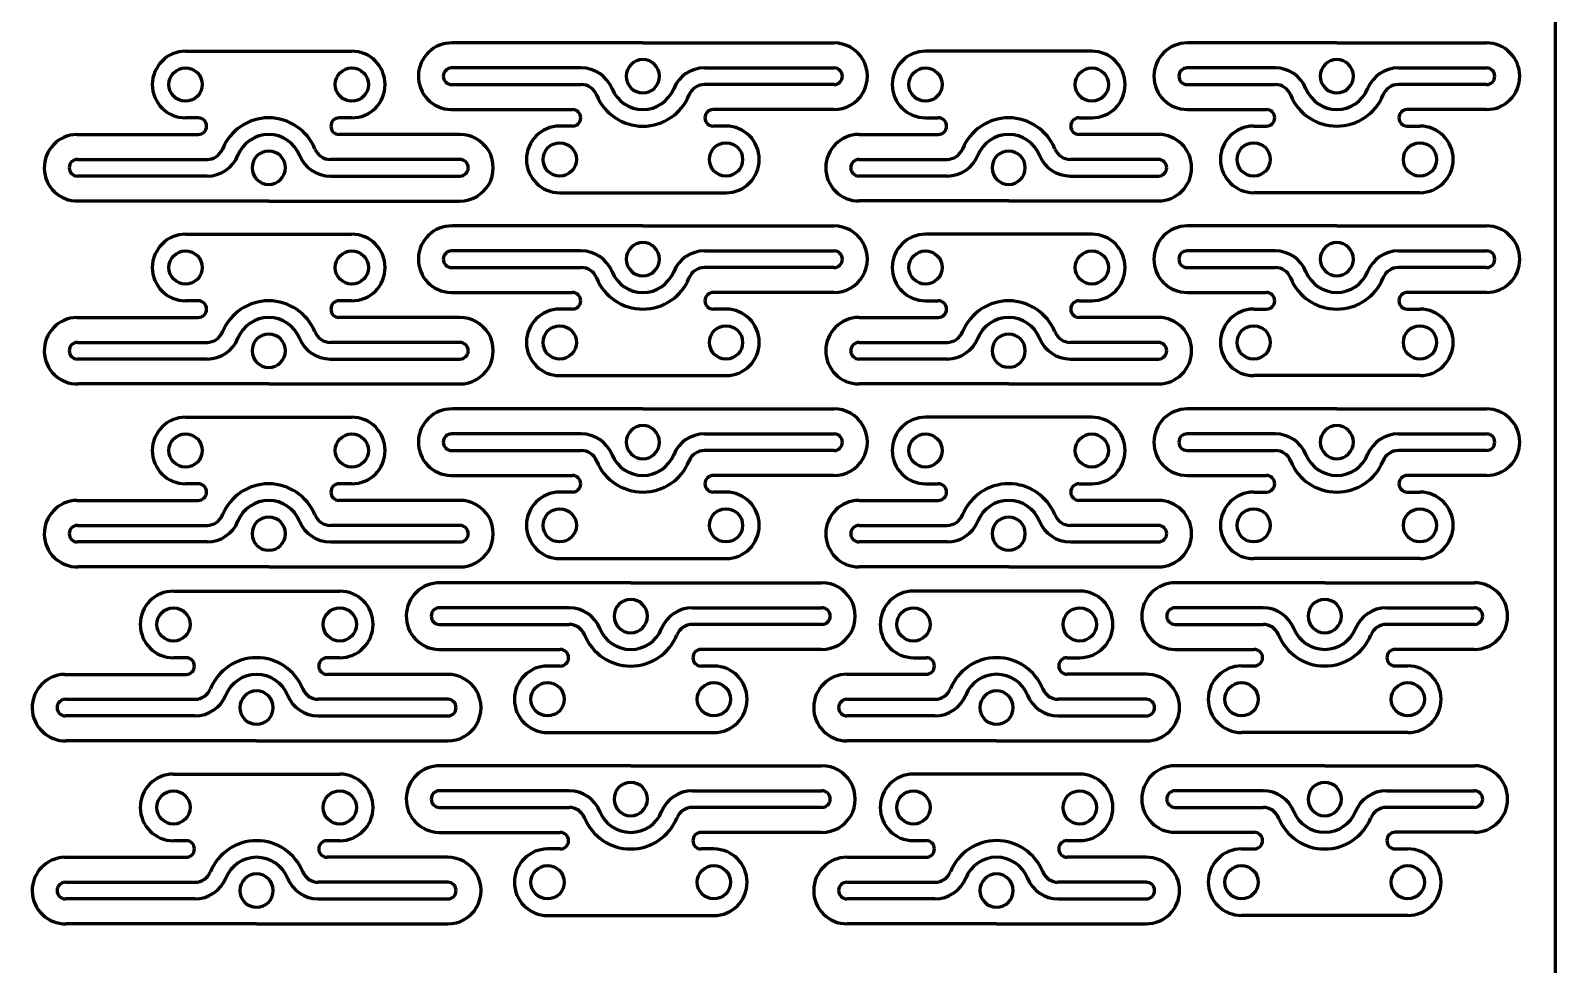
# Model space of a CAD drawing. Header units: millimetres. Extents: x -679 to -279, y -557 to -57.
# Drawn here: x -370.3 to -278.6, y -160.9 to -104.8 of the extents above; entities that cross this region are included whole.
import ezdxf

# ---------------------------------------------------------------- set-up
doc = ezdxf.new("R2010")
doc.units = ezdxf.units.MM
doc.linetypes.add('K5LT_BASIC', pattern=[0])

# ---------------------------------------------------------------- blocks, each defined once
blk = doc.blocks.new('U0')
at = {"color": 150, "linetype": 'K5LT_BASIC', "lineweight": 60, "true_color": 0x0080ff}
blk.add_line((-278.637, -557.398), (-278.637, -57.398), dxfattribs=at)
blk = doc.blocks.new('U37')
at = {"color": 150, "linetype": 'K5LT_BASIC', "lineweight": 60, "true_color": 0x0080ff}
for p, q in [((-361.02, -106.021), (-351.02, -106.021)), ((-360.256, -110.021), (-361.02, -110.021)), ((-351.02, -110.021), (-351.784, -110.021)), ((-367.563, -111.021), (-360.256, -111.021)), ((-344.542, -111.021), (-351.784, -111.021)), ((-367.52, -112.521), (-359.728, -112.521)), ((-344.52, -112.521), (-352.312, -112.521)), ((-359.728, -113.521), (-367.52, -113.521)), ((-352.312, -113.521), (-344.52, -113.521)), ((-356.02, -115.021), (-367.477, -115.021)), ((-356.02, -115.021), (-344.542, -115.021))]:
    blk.add_line(p, q, dxfattribs=at)
for centre in [(-361.02, -108.021), (-351.02, -108.021)]:
    blk.add_circle(centre, 1, dxfattribs=at)
for centre, radius, start, end in [((-361.02, -108.021), 2, 90, 270), ((-351.02, -108.021), 2, 270, 90), ((-360.256, -110.521), 0.5, 0, 90), ((-356.02, -113.021), 3, 22.02431, 157.97569), ((-351.784, -110.521), 0.5, 90, 180), ((-360.256, -110.521), 0.5, 270, 0), ((-351.784, -110.521), 0.5, 180, 270), ((-367.52, -113.021), 2, 91.24142, 271.24142), ((-356.02, -113.021), 2, 90, 157.97569), ((-356.02, -113.021), 2, 22.02431, 90), ((-344.52, -113.021), 2, 269.36217, 90.63783), ((-367.52, -113.021), 0.5, 90, 180), ((-359.728, -111.521), 1, 270, 337.97569), ((-359.728, -111.521), 2, 270, 337.97569), ((-356.02, -113.021), 1, 90, 270), ((-356.02, -113.021), 1, 270, 90), ((-352.312, -111.521), 2, 202.02431, 270), ((-352.312, -111.521), 1, 202.02431, 270), ((-344.52, -113.021), 0.5, 0, 90), ((-367.52, -113.021), 0.5, 180, 270), ((-344.52, -113.021), 0.5, 270, 0)]:
    blk.add_arc(centre, radius, start, end, dxfattribs=at)
blk = doc.blocks.new('U38')
at = {"color": 150, "linetype": 'K5LT_BASIC', "lineweight": 60, "true_color": 0x0080ff}
for p, q in [((-361.02, -117.021), (-351.02, -117.021)), ((-360.256, -121.021), (-361.02, -121.021)), ((-351.02, -121.021), (-351.784, -121.021)), ((-367.563, -122.021), (-360.256, -122.021)), ((-344.542, -122.021), (-351.784, -122.021)), ((-367.52, -123.521), (-359.728, -123.521)), ((-344.52, -123.521), (-352.312, -123.521)), ((-359.728, -124.521), (-367.52, -124.521)), ((-352.312, -124.521), (-344.52, -124.521)), ((-356.02, -126.021), (-367.477, -126.021)), ((-356.02, -126.021), (-344.542, -126.021))]:
    blk.add_line(p, q, dxfattribs=at)
for centre in [(-361.02, -119.021), (-351.02, -119.021)]:
    blk.add_circle(centre, 1, dxfattribs=at)
for centre, radius, start, end in [((-361.02, -119.021), 2, 90, 270), ((-351.02, -119.021), 2, 270, 90), ((-360.256, -121.521), 0.5, 0, 90), ((-356.02, -124.021), 3, 22.02431, 157.97569), ((-351.784, -121.521), 0.5, 90, 180), ((-360.256, -121.521), 0.5, 270, 0), ((-351.784, -121.521), 0.5, 180, 270), ((-367.52, -124.021), 2, 91.24142, 271.24142), ((-356.02, -124.021), 2, 90, 157.97569), ((-356.02, -124.021), 2, 22.02431, 90), ((-344.52, -124.021), 2, 269.36217, 90.63783), ((-367.52, -124.021), 0.5, 90, 180), ((-359.728, -122.521), 1, 270, 337.97569), ((-359.728, -122.521), 2, 270, 337.97569), ((-356.02, -124.021), 1, 90, 270), ((-356.02, -124.021), 1, 270, 90), ((-352.312, -122.521), 2, 202.02431, 270), ((-352.312, -122.521), 1, 202.02431, 270), ((-344.52, -124.021), 0.5, 0, 90), ((-367.52, -124.021), 0.5, 180, 270), ((-344.52, -124.021), 0.5, 270, 0)]:
    blk.add_arc(centre, radius, start, end, dxfattribs=at)
blk = doc.blocks.new('U39')
at = {"color": 150, "linetype": 'K5LT_BASIC', "lineweight": 60, "true_color": 0x0080ff}
for p, q in [((-361.02, -128.021), (-351.02, -128.021)), ((-360.256, -132.021), (-361.02, -132.021)), ((-351.02, -132.021), (-351.784, -132.021)), ((-367.563, -133.021), (-360.256, -133.021)), ((-344.542, -133.021), (-351.784, -133.021)), ((-367.52, -134.521), (-359.728, -134.521)), ((-344.52, -134.521), (-352.312, -134.521)), ((-359.728, -135.521), (-367.52, -135.521)), ((-352.312, -135.521), (-344.52, -135.521)), ((-356.02, -137.021), (-367.477, -137.021)), ((-356.02, -137.021), (-344.542, -137.021))]:
    blk.add_line(p, q, dxfattribs=at)
for centre in [(-361.02, -130.021), (-351.02, -130.021)]:
    blk.add_circle(centre, 1, dxfattribs=at)
for centre, radius, start, end in [((-361.02, -130.021), 2, 90, 270), ((-351.02, -130.021), 2, 270, 90), ((-360.256, -132.521), 0.5, 0, 90), ((-356.02, -135.021), 3, 22.02431, 157.97569), ((-351.784, -132.521), 0.5, 90, 180), ((-360.256, -132.521), 0.5, 270, 0), ((-351.784, -132.521), 0.5, 180, 270), ((-367.52, -135.021), 2, 91.24142, 271.24142), ((-356.02, -135.021), 2, 90, 157.97569), ((-356.02, -135.021), 2, 22.02431, 90), ((-344.52, -135.021), 2, 269.36217, 90.63783), ((-367.52, -135.021), 0.5, 90, 180), ((-359.728, -133.521), 1, 270, 337.97569), ((-359.728, -133.521), 2, 270, 337.97569), ((-356.02, -135.021), 1, 90, 270), ((-356.02, -135.021), 1, 270, 90), ((-352.312, -133.521), 2, 202.02431, 270), ((-352.312, -133.521), 1, 202.02431, 270), ((-344.52, -135.021), 0.5, 0, 90), ((-367.52, -135.021), 0.5, 180, 270), ((-344.52, -135.021), 0.5, 270, 0)]:
    blk.add_arc(centre, radius, start, end, dxfattribs=at)
blk = doc.blocks.new('U40')
at = {"color": 150, "linetype": 'K5LT_BASIC', "lineweight": 60, "true_color": 0x0080ff}
for p, q in [((-333.52, -127.521), (-344.977, -127.521)), ((-333.52, -127.521), (-322.043, -127.521)), ((-337.229, -129.021), (-345.02, -129.021)), ((-329.812, -129.021), (-322.02, -129.021)), ((-345.02, -130.021), (-337.229, -130.021)), ((-322.02, -130.021), (-329.812, -130.021)), ((-345.064, -131.521), (-337.757, -131.521)), ((-322.043, -131.521), (-329.284, -131.521)), ((-337.757, -132.521), (-338.52, -132.521)), ((-328.52, -132.521), (-329.284, -132.521)), ((-338.52, -136.521), (-328.52, -136.521))]:
    blk.add_line(p, q, dxfattribs=at)
for centre in [(-338.52, -134.521), (-328.52, -134.521)]:
    blk.add_circle(centre, 1, dxfattribs=at)
for centre, radius, start, end in [((-345.02, -129.521), 2, 88.75858, 268.75858), ((-322.02, -129.521), 2, 269.36217, 90.63783), ((-345.02, -129.521), 0.5, 90, 180), ((-337.229, -131.021), 2, 22.02431, 90), ((-333.52, -129.521), 1, 90, 270), ((-333.52, -129.521), 1, 270, 90), ((-329.812, -131.021), 2, 90, 157.97569), ((-322.02, -129.521), 0.5, 0, 90), ((-345.02, -129.521), 0.5, 180, 270), ((-337.229, -131.021), 1, 22.02431, 90), ((-329.812, -131.021), 1, 90, 157.97569), ((-322.02, -129.521), 0.5, 270, 0), ((-333.52, -129.521), 3, 202.02431, 337.97569), ((-333.52, -129.521), 2, 202.02431, 270), ((-333.52, -129.521), 2, 270, 337.97569), ((-337.757, -132.021), 0.5, 0, 90), ((-337.757, -132.021), 0.5, 270, 0), ((-329.284, -132.021), 0.5, 90, 180), ((-329.284, -132.021), 0.5, 180, 270), ((-338.52, -134.521), 2, 90, 270), ((-328.52, -134.521), 2, 270, 90)]:
    blk.add_arc(centre, radius, start, end, dxfattribs=at)
blk = doc.blocks.new('U41')
at = {"color": 150, "linetype": 'K5LT_BASIC', "lineweight": 60, "true_color": 0x0080ff}
for p, q in [((-333.52, -116.521), (-344.977, -116.521)), ((-333.52, -116.521), (-322.043, -116.521)), ((-337.229, -118.021), (-345.02, -118.021)), ((-329.812, -118.021), (-322.02, -118.021)), ((-345.02, -119.021), (-337.229, -119.021)), ((-322.02, -119.021), (-329.812, -119.021)), ((-345.064, -120.521), (-337.757, -120.521)), ((-322.043, -120.521), (-329.284, -120.521)), ((-337.757, -121.521), (-338.52, -121.521)), ((-328.52, -121.521), (-329.284, -121.521)), ((-338.52, -125.521), (-328.52, -125.521))]:
    blk.add_line(p, q, dxfattribs=at)
for centre in [(-338.52, -123.521), (-328.52, -123.521)]:
    blk.add_circle(centre, 1, dxfattribs=at)
for centre, radius, start, end in [((-345.02, -118.521), 2, 88.75858, 268.75858), ((-322.02, -118.521), 2, 269.36217, 90.63783), ((-345.02, -118.521), 0.5, 90, 180), ((-337.229, -120.021), 2, 22.02431, 90), ((-333.52, -118.521), 1, 90, 270), ((-333.52, -118.521), 1, 270, 90), ((-329.812, -120.021), 2, 90, 157.97569), ((-322.02, -118.521), 0.5, 0, 90), ((-345.02, -118.521), 0.5, 180, 270), ((-337.229, -120.021), 1, 22.02431, 90), ((-329.812, -120.021), 1, 90, 157.97569), ((-322.02, -118.521), 0.5, 270, 0), ((-333.52, -118.521), 3, 202.02431, 337.97569), ((-333.52, -118.521), 2, 202.02431, 270), ((-333.52, -118.521), 2, 270, 337.97569), ((-337.757, -121.021), 0.5, 0, 90), ((-337.757, -121.021), 0.5, 270, 0), ((-329.284, -121.021), 0.5, 90, 180), ((-329.284, -121.021), 0.5, 180, 270), ((-338.52, -123.521), 2, 90, 270), ((-328.52, -123.521), 2, 270, 90)]:
    blk.add_arc(centre, radius, start, end, dxfattribs=at)
blk = doc.blocks.new('U42')
at = {"color": 150, "linetype": 'K5LT_BASIC', "lineweight": 60, "true_color": 0x0080ff}
for p, q in [((-333.52, -105.521), (-344.977, -105.521)), ((-333.52, -105.521), (-322.043, -105.521)), ((-337.229, -107.021), (-345.02, -107.021)), ((-329.812, -107.021), (-322.02, -107.021)), ((-345.02, -108.021), (-337.229, -108.021)), ((-322.02, -108.021), (-329.812, -108.021)), ((-345.064, -109.521), (-337.757, -109.521)), ((-322.043, -109.521), (-329.284, -109.521)), ((-337.757, -110.521), (-338.52, -110.521)), ((-328.52, -110.521), (-329.284, -110.521)), ((-338.52, -114.521), (-328.52, -114.521))]:
    blk.add_line(p, q, dxfattribs=at)
for centre in [(-338.52, -112.521), (-328.52, -112.521)]:
    blk.add_circle(centre, 1, dxfattribs=at)
for centre, radius, start, end in [((-345.02, -107.521), 2, 88.75858, 268.75858), ((-322.02, -107.521), 2, 269.36217, 90.63783), ((-345.02, -107.521), 0.5, 90, 180), ((-337.229, -109.021), 2, 22.02431, 90), ((-333.52, -107.521), 1, 90, 270), ((-333.52, -107.521), 1, 270, 90), ((-329.812, -109.021), 2, 90, 157.97569), ((-322.02, -107.521), 0.5, 0, 90), ((-345.02, -107.521), 0.5, 180, 270), ((-337.229, -109.021), 1, 22.02431, 90), ((-329.812, -109.021), 1, 90, 157.97569), ((-322.02, -107.521), 0.5, 270, 0), ((-333.52, -107.521), 3, 202.02431, 337.97569), ((-333.52, -107.521), 2, 202.02431, 270), ((-333.52, -107.521), 2, 270, 337.97569), ((-337.757, -110.021), 0.5, 0, 90), ((-337.757, -110.021), 0.5, 270, 0), ((-329.284, -110.021), 0.5, 90, 180), ((-329.284, -110.021), 0.5, 180, 270), ((-338.52, -112.521), 2, 90, 270), ((-328.52, -112.521), 2, 270, 90)]:
    blk.add_arc(centre, radius, start, end, dxfattribs=at)
blk = doc.blocks.new('U47')
at = {"color": 150, "linetype": 'K5LT_BASIC', "lineweight": 60, "true_color": 0x0080ff}
for p, q in [((-291.788, -127.52), (-300.787, -127.52)), ((-291.788, -127.52), (-282.788, -127.52)), ((-295.496, -129.02), (-300.788, -129.02)), ((-288.08, -129.02), (-282.788, -129.02)), ((-300.788, -130.02), (-295.496, -130.02)), ((-282.788, -130.02), (-288.08, -130.02)), ((-300.789, -131.52), (-296.024, -131.52)), ((-282.788, -131.52), (-287.552, -131.52)), ((-296.788, -132.52), (-296.024, -132.52)), ((-287.552, -132.52), (-286.788, -132.52)), ((-286.788, -136.52), (-296.788, -136.52))]:
    blk.add_line(p, q, dxfattribs=at)
for centre in [(-296.788, -134.52), (-286.788, -134.52)]:
    blk.add_circle(centre, 1, dxfattribs=at)
for centre, radius, start, end in [((-300.788, -129.52), 2, 89.96117, 180.03883), ((-282.788, -129.52), 2, 270, 90), ((-300.788, -129.52), 0.5, 90, 180), ((-295.496, -131.02), 2, 22.02431, 90), ((-291.788, -129.52), 1, 90, 270), ((-291.788, -129.52), 1, 270, 90), ((-288.08, -131.02), 2, 90, 157.97569), ((-282.788, -129.52), 0.5, 0, 90), ((-300.788, -129.52), 2, 180.03883, 269.96117), ((-300.788, -129.52), 0.5, 180, 270), ((-295.496, -131.02), 1, 22.02431, 90), ((-288.08, -131.02), 1, 90, 157.97569), ((-282.788, -129.52), 0.5, 270, 0), ((-291.788, -129.52), 3, 202.02431, 337.97569), ((-291.788, -129.52), 2, 202.02431, 270), ((-291.788, -129.52), 2, 270, 337.97569), ((-296.024, -132.02), 0.5, 0, 90), ((-296.024, -132.02), 0.5, 270, 0), ((-287.552, -132.02), 0.5, 90, 180), ((-287.552, -132.02), 0.5, 180, 270), ((-296.788, -134.52), 2, 90, 270), ((-286.788, -134.52), 2, 270, 90)]:
    blk.add_arc(centre, radius, start, end, dxfattribs=at)
blk = doc.blocks.new('U48')
at = {"color": 150, "linetype": 'K5LT_BASIC', "lineweight": 60, "true_color": 0x0080ff}
for p, q in [((-291.788, -116.52), (-300.787, -116.52)), ((-291.788, -116.52), (-282.788, -116.52)), ((-295.496, -118.02), (-300.788, -118.02)), ((-288.08, -118.02), (-282.788, -118.02)), ((-300.788, -119.02), (-295.496, -119.02)), ((-282.788, -119.02), (-288.08, -119.02)), ((-300.789, -120.52), (-296.024, -120.52)), ((-282.788, -120.52), (-287.552, -120.52)), ((-296.788, -121.52), (-296.024, -121.52)), ((-287.552, -121.52), (-286.788, -121.52)), ((-286.788, -125.52), (-296.788, -125.52))]:
    blk.add_line(p, q, dxfattribs=at)
for centre in [(-296.788, -123.52), (-286.788, -123.52)]:
    blk.add_circle(centre, 1, dxfattribs=at)
for centre, radius, start, end in [((-300.788, -118.52), 2, 89.96117, 180.03883), ((-282.788, -118.52), 2, 270, 90), ((-300.788, -118.52), 0.5, 90, 180), ((-295.496, -120.02), 2, 22.02431, 90), ((-291.788, -118.52), 1, 90, 270), ((-291.788, -118.52), 1, 270, 90), ((-288.08, -120.02), 2, 90, 157.97569), ((-282.788, -118.52), 0.5, 0, 90), ((-300.788, -118.52), 2, 180.03883, 269.96117), ((-300.788, -118.52), 0.5, 180, 270), ((-295.496, -120.02), 1, 22.02431, 90), ((-288.08, -120.02), 1, 90, 157.97569), ((-282.788, -118.52), 0.5, 270, 0), ((-291.788, -118.52), 3, 202.02431, 337.97569), ((-291.788, -118.52), 2, 202.02431, 270), ((-291.788, -118.52), 2, 270, 337.97569), ((-296.024, -121.02), 0.5, 0, 90), ((-296.024, -121.02), 0.5, 270, 0), ((-287.552, -121.02), 0.5, 90, 180), ((-287.552, -121.02), 0.5, 180, 270), ((-296.788, -123.52), 2, 90, 270), ((-286.788, -123.52), 2, 270, 90)]:
    blk.add_arc(centre, radius, start, end, dxfattribs=at)
blk = doc.blocks.new('U49')
at = {"color": 150, "linetype": 'K5LT_BASIC', "lineweight": 60, "true_color": 0x0080ff}
for p, q in [((-291.788, -105.52), (-300.787, -105.52)), ((-291.788, -105.52), (-282.788, -105.52)), ((-295.496, -107.02), (-300.788, -107.02)), ((-288.08, -107.02), (-282.788, -107.02)), ((-300.788, -108.02), (-295.496, -108.02)), ((-282.788, -108.02), (-288.08, -108.02)), ((-300.789, -109.52), (-296.024, -109.52)), ((-282.788, -109.52), (-287.552, -109.52)), ((-296.788, -110.52), (-296.024, -110.52)), ((-287.552, -110.52), (-286.788, -110.52)), ((-286.788, -114.52), (-296.788, -114.52))]:
    blk.add_line(p, q, dxfattribs=at)
for centre in [(-296.788, -112.52), (-286.788, -112.52)]:
    blk.add_circle(centre, 1, dxfattribs=at)
for centre, radius, start, end in [((-300.788, -107.52), 2, 89.96117, 180.03883), ((-282.788, -107.52), 2, 270, 90), ((-300.788, -107.52), 0.5, 90, 180), ((-295.496, -109.02), 2, 22.02431, 90), ((-291.788, -107.52), 1, 90, 270), ((-291.788, -107.52), 1, 270, 90), ((-288.08, -109.02), 2, 90, 157.97569), ((-282.788, -107.52), 0.5, 0, 90), ((-300.788, -107.52), 2, 180.03883, 269.96117), ((-300.788, -107.52), 0.5, 180, 270), ((-295.496, -109.02), 1, 22.02431, 90), ((-288.08, -109.02), 1, 90, 157.97569), ((-282.788, -107.52), 0.5, 270, 0), ((-291.788, -107.52), 3, 202.02431, 337.97569), ((-291.788, -107.52), 2, 202.02431, 270), ((-291.788, -107.52), 2, 270, 337.97569), ((-296.024, -110.02), 0.5, 0, 90), ((-296.024, -110.02), 0.5, 270, 0), ((-287.552, -110.02), 0.5, 90, 180), ((-287.552, -110.02), 0.5, 180, 270), ((-296.788, -112.52), 2, 90, 270), ((-286.788, -112.52), 2, 270, 90)]:
    blk.add_arc(centre, radius, start, end, dxfattribs=at)
blk = doc.blocks.new('U58')
at = {"color": 150, "linetype": 'K5LT_BASIC', "lineweight": 60, "true_color": 0x0080ff}
for p, q in [((-306.52, -106.02), (-316.52, -106.02)), ((-316.52, -110.02), (-315.756, -110.02)), ((-307.284, -110.02), (-306.52, -110.02)), ((-320.521, -111.02), (-315.756, -111.02)), ((-302.52, -111.02), (-307.284, -111.02)), ((-320.52, -112.52), (-315.228, -112.52)), ((-302.52, -112.52), (-307.812, -112.52)), ((-315.228, -113.52), (-320.52, -113.52)), ((-307.812, -113.52), (-302.52, -113.52)), ((-311.52, -115.02), (-320.518, -115.02)), ((-311.52, -115.02), (-302.52, -115.02))]:
    blk.add_line(p, q, dxfattribs=at)
for centre in [(-316.52, -108.02), (-306.52, -108.02)]:
    blk.add_circle(centre, 1, dxfattribs=at)
for centre, radius, start, end in [((-316.52, -108.02), 2, 90, 270), ((-306.52, -108.02), 2, 270, 90), ((-315.756, -110.52), 0.5, 0, 90), ((-311.52, -113.02), 3, 22.02431, 157.97569), ((-307.284, -110.52), 0.5, 90, 180), ((-315.756, -110.52), 0.5, 270, 0), ((-307.284, -110.52), 0.5, 180, 270), ((-320.52, -113.02), 2, 90.03883, 179.96117), ((-311.52, -113.02), 2, 90, 157.97569), ((-311.52, -113.02), 2, 22.02431, 90), ((-302.52, -113.02), 2, 270, 90), ((-320.52, -113.02), 0.5, 90, 180), ((-315.228, -111.52), 1, 270, 337.97569), ((-315.228, -111.52), 2, 270, 337.97569), ((-311.52, -113.02), 1, 90, 270), ((-311.52, -113.02), 1, 270, 90), ((-307.812, -111.52), 2, 202.02431, 270), ((-307.812, -111.52), 1, 202.02431, 270), ((-302.52, -113.02), 0.5, 0, 90), ((-320.52, -113.02), 2, 179.96117, 270.03883), ((-320.52, -113.02), 0.5, 180, 270), ((-302.52, -113.02), 0.5, 270, 0)]:
    blk.add_arc(centre, radius, start, end, dxfattribs=at)
blk = doc.blocks.new('U59')
at = {"color": 150, "linetype": 'K5LT_BASIC', "lineweight": 60, "true_color": 0x0080ff}
for p, q in [((-306.52, -117.02), (-316.52, -117.02)), ((-316.52, -121.02), (-315.756, -121.02)), ((-307.284, -121.02), (-306.52, -121.02)), ((-320.521, -122.02), (-315.756, -122.02)), ((-302.52, -122.02), (-307.284, -122.02)), ((-320.52, -123.52), (-315.228, -123.52)), ((-302.52, -123.52), (-307.812, -123.52)), ((-315.228, -124.52), (-320.52, -124.52)), ((-307.812, -124.52), (-302.52, -124.52)), ((-311.52, -126.02), (-320.518, -126.02)), ((-311.52, -126.02), (-302.52, -126.02))]:
    blk.add_line(p, q, dxfattribs=at)
for centre in [(-316.52, -119.02), (-306.52, -119.02)]:
    blk.add_circle(centre, 1, dxfattribs=at)
for centre, radius, start, end in [((-316.52, -119.02), 2, 90, 270), ((-306.52, -119.02), 2, 270, 90), ((-315.756, -121.52), 0.5, 0, 90), ((-311.52, -124.02), 3, 22.02431, 157.97569), ((-307.284, -121.52), 0.5, 90, 180), ((-315.756, -121.52), 0.5, 270, 0), ((-307.284, -121.52), 0.5, 180, 270), ((-320.52, -124.02), 2, 90.03883, 179.96117), ((-311.52, -124.02), 2, 90, 157.97569), ((-311.52, -124.02), 2, 22.02431, 90), ((-302.52, -124.02), 2, 270, 90), ((-320.52, -124.02), 0.5, 90, 180), ((-315.228, -122.52), 1, 270, 337.97569), ((-315.228, -122.52), 2, 270, 337.97569), ((-311.52, -124.02), 1, 90, 270), ((-311.52, -124.02), 1, 270, 90), ((-307.812, -122.52), 2, 202.02431, 270), ((-307.812, -122.52), 1, 202.02431, 270), ((-302.52, -124.02), 0.5, 0, 90), ((-320.52, -124.02), 2, 179.96117, 270.03883), ((-320.52, -124.02), 0.5, 180, 270), ((-302.52, -124.02), 0.5, 270, 0)]:
    blk.add_arc(centre, radius, start, end, dxfattribs=at)
blk = doc.blocks.new('U60')
at = {"color": 150, "linetype": 'K5LT_BASIC', "lineweight": 60, "true_color": 0x0080ff}
for p, q in [((-306.52, -128.02), (-316.52, -128.02)), ((-316.52, -132.02), (-315.756, -132.02)), ((-307.284, -132.02), (-306.52, -132.02)), ((-320.521, -133.02), (-315.756, -133.02)), ((-302.52, -133.02), (-307.284, -133.02)), ((-320.52, -134.52), (-315.228, -134.52)), ((-302.52, -134.52), (-307.812, -134.52)), ((-315.228, -135.52), (-320.52, -135.52)), ((-307.812, -135.52), (-302.52, -135.52)), ((-311.52, -137.02), (-320.518, -137.02)), ((-311.52, -137.02), (-302.52, -137.02))]:
    blk.add_line(p, q, dxfattribs=at)
for centre in [(-316.52, -130.02), (-306.52, -130.02)]:
    blk.add_circle(centre, 1, dxfattribs=at)
for centre, radius, start, end in [((-316.52, -130.02), 2, 90, 270), ((-306.52, -130.02), 2, 270, 90), ((-315.756, -132.52), 0.5, 0, 90), ((-311.52, -135.02), 3, 22.02431, 157.97569), ((-307.284, -132.52), 0.5, 90, 180), ((-315.756, -132.52), 0.5, 270, 0), ((-307.284, -132.52), 0.5, 180, 270), ((-320.52, -135.02), 2, 90.03883, 179.96117), ((-311.52, -135.02), 2, 90, 157.97569), ((-311.52, -135.02), 2, 22.02431, 90), ((-302.52, -135.02), 2, 270, 90), ((-320.52, -135.02), 0.5, 90, 180), ((-315.228, -133.52), 1, 270, 337.97569), ((-315.228, -133.52), 2, 270, 337.97569), ((-311.52, -135.02), 1, 90, 270), ((-311.52, -135.02), 1, 270, 90), ((-307.812, -133.52), 2, 202.02431, 270), ((-307.812, -133.52), 1, 202.02431, 270), ((-302.52, -135.02), 0.5, 0, 90), ((-320.52, -135.02), 2, 179.96117, 270.03883), ((-320.52, -135.02), 0.5, 180, 270), ((-302.52, -135.02), 0.5, 270, 0)]:
    blk.add_arc(centre, radius, start, end, dxfattribs=at)
blk = doc.blocks.new('U61')
at = {"color": 150, "linetype": 'K5LT_BASIC', "lineweight": 60, "true_color": 0x0080ff}
for p, q in [((-361.748, -138.477), (-351.748, -138.477)), ((-360.985, -142.477), (-361.748, -142.477)), ((-351.748, -142.477), (-352.512, -142.477)), ((-368.292, -143.477), (-360.985, -143.477)), ((-345.271, -143.477), (-352.512, -143.477)), ((-368.248, -144.977), (-360.457, -144.977)), ((-345.248, -144.977), (-353.04, -144.977)), ((-360.457, -145.977), (-368.248, -145.977)), ((-353.04, -145.977), (-345.248, -145.977)), ((-356.748, -147.477), (-368.205, -147.477)), ((-356.748, -147.477), (-345.271, -147.477))]:
    blk.add_line(p, q, dxfattribs=at)
for centre in [(-361.748, -140.477), (-351.748, -140.477)]:
    blk.add_circle(centre, 1, dxfattribs=at)
for centre, radius, start, end in [((-361.748, -140.477), 2, 90, 270), ((-351.748, -140.477), 2, 270, 90), ((-360.985, -142.977), 0.5, 0, 90), ((-360.985, -142.977), 0.5, 270, 0), ((-356.748, -145.477), 3, 22.02431, 157.97569), ((-352.512, -142.977), 0.5, 90, 180), ((-352.512, -142.977), 0.5, 180, 270), ((-368.248, -145.477), 2, 91.24142, 271.24142), ((-356.748, -145.477), 2, 90, 157.97569), ((-356.748, -145.477), 2, 22.02431, 90), ((-345.248, -145.477), 2, 269.36217, 90.63783), ((-360.457, -143.977), 1, 270, 337.97569), ((-360.457, -143.977), 2, 270, 337.97569), ((-356.748, -145.477), 1, 90, 270), ((-356.748, -145.477), 1, 270, 90), ((-353.04, -143.977), 2, 202.02431, 270), ((-353.04, -143.977), 1, 202.02431, 270), ((-368.248, -145.477), 0.5, 90, 180), ((-368.248, -145.477), 0.5, 180, 270), ((-345.248, -145.477), 0.5, 0, 90), ((-345.248, -145.477), 0.5, 270, 0)]:
    blk.add_arc(centre, radius, start, end, dxfattribs=at)
blk = doc.blocks.new('U62')
at = {"color": 150, "linetype": 'K5LT_BASIC', "lineweight": 60, "true_color": 0x0080ff}
for p, q in [((-361.748, -149.477), (-351.748, -149.477)), ((-360.985, -153.477), (-361.748, -153.477)), ((-351.748, -153.477), (-352.512, -153.477)), ((-368.292, -154.477), (-360.985, -154.477)), ((-345.271, -154.477), (-352.512, -154.477)), ((-368.248, -155.977), (-360.457, -155.977)), ((-345.248, -155.977), (-353.04, -155.977)), ((-360.457, -156.977), (-368.248, -156.977)), ((-353.04, -156.977), (-345.248, -156.977)), ((-356.748, -158.477), (-368.205, -158.477)), ((-356.748, -158.477), (-345.271, -158.477))]:
    blk.add_line(p, q, dxfattribs=at)
for centre in [(-361.748, -151.477), (-351.748, -151.477)]:
    blk.add_circle(centre, 1, dxfattribs=at)
for centre, radius, start, end in [((-361.748, -151.477), 2, 90, 270), ((-351.748, -151.477), 2, 270, 90), ((-360.985, -153.977), 0.5, 0, 90), ((-360.985, -153.977), 0.5, 270, 0), ((-356.748, -156.477), 3, 22.02431, 157.97569), ((-352.512, -153.977), 0.5, 90, 180), ((-352.512, -153.977), 0.5, 180, 270), ((-368.248, -156.477), 2, 91.24142, 271.24142), ((-356.748, -156.477), 2, 90, 157.97569), ((-356.748, -156.477), 2, 22.02431, 90), ((-345.248, -156.477), 2, 269.36217, 90.63783), ((-360.457, -154.977), 1, 270, 337.97569), ((-360.457, -154.977), 2, 270, 337.97569), ((-356.748, -156.477), 1, 90, 270), ((-356.748, -156.477), 1, 270, 90), ((-353.04, -154.977), 2, 202.02431, 270), ((-353.04, -154.977), 1, 202.02431, 270), ((-368.248, -156.477), 0.5, 90, 180), ((-368.248, -156.477), 0.5, 180, 270), ((-345.248, -156.477), 0.5, 0, 90), ((-345.248, -156.477), 0.5, 270, 0)]:
    blk.add_arc(centre, radius, start, end, dxfattribs=at)
blk = doc.blocks.new('U63')
at = {"color": 150, "linetype": 'K5LT_BASIC', "lineweight": 60, "true_color": 0x0080ff}
for p, q in [((-334.249, -148.977), (-345.705, -148.977)), ((-334.249, -148.977), (-322.771, -148.977)), ((-337.957, -150.477), (-345.749, -150.477)), ((-330.541, -150.477), (-322.749, -150.477)), ((-345.749, -151.477), (-337.957, -151.477)), ((-322.749, -151.477), (-330.541, -151.477)), ((-345.792, -152.977), (-338.485, -152.977)), ((-322.771, -152.977), (-330.013, -152.977)), ((-338.485, -153.977), (-339.249, -153.977)), ((-329.249, -153.977), (-330.013, -153.977)), ((-339.249, -157.977), (-329.249, -157.977))]:
    blk.add_line(p, q, dxfattribs=at)
for centre in [(-339.249, -155.977), (-329.249, -155.977)]:
    blk.add_circle(centre, 1, dxfattribs=at)
for centre, radius, start, end in [((-345.749, -150.977), 2, 88.75858, 268.75858), ((-322.749, -150.977), 2, 269.36217, 90.63783), ((-334.249, -150.977), 1, 90, 270), ((-334.249, -150.977), 1, 270, 90), ((-345.749, -150.977), 0.5, 90, 180), ((-345.749, -150.977), 0.5, 180, 270), ((-337.957, -152.477), 2, 22.02431, 90), ((-330.541, -152.477), 2, 90, 157.97569), ((-322.749, -150.977), 0.5, 0, 90), ((-322.749, -150.977), 0.5, 270, 0), ((-337.957, -152.477), 1, 22.02431, 90), ((-334.249, -150.977), 3, 202.02431, 337.97569), ((-334.249, -150.977), 2, 202.02431, 270), ((-334.249, -150.977), 2, 270, 337.97569), ((-330.541, -152.477), 1, 90, 157.97569), ((-338.485, -153.477), 0.5, 0, 90), ((-330.013, -153.477), 0.5, 90, 180), ((-339.249, -155.977), 2, 90, 270), ((-338.485, -153.477), 0.5, 270, 0), ((-330.013, -153.477), 0.5, 180, 270), ((-329.249, -155.977), 2, 270, 90)]:
    blk.add_arc(centre, radius, start, end, dxfattribs=at)
blk = doc.blocks.new('U64')
at = {"color": 150, "linetype": 'K5LT_BASIC', "lineweight": 60, "true_color": 0x0080ff}
for p, q in [((-334.249, -137.977), (-345.705, -137.977)), ((-334.249, -137.977), (-322.771, -137.977)), ((-337.957, -139.477), (-345.749, -139.477)), ((-330.541, -139.477), (-322.749, -139.477)), ((-345.749, -140.477), (-337.957, -140.477)), ((-322.749, -140.477), (-330.541, -140.477)), ((-345.792, -141.977), (-338.485, -141.977)), ((-322.771, -141.977), (-330.013, -141.977)), ((-338.485, -142.977), (-339.249, -142.977)), ((-329.249, -142.977), (-330.013, -142.977)), ((-339.249, -146.977), (-329.249, -146.977))]:
    blk.add_line(p, q, dxfattribs=at)
for centre in [(-339.249, -144.977), (-329.249, -144.977)]:
    blk.add_circle(centre, 1, dxfattribs=at)
for centre, radius, start, end in [((-345.749, -139.977), 2, 88.75858, 268.75858), ((-322.749, -139.977), 2, 269.36217, 90.63783), ((-334.249, -139.977), 1, 90, 270), ((-334.249, -139.977), 1, 270, 90), ((-345.749, -139.977), 0.5, 90, 180), ((-345.749, -139.977), 0.5, 180, 270), ((-337.957, -141.477), 2, 22.02431, 90), ((-330.541, -141.477), 2, 90, 157.97569), ((-322.749, -139.977), 0.5, 0, 90), ((-322.749, -139.977), 0.5, 270, 0), ((-337.957, -141.477), 1, 22.02431, 90), ((-334.249, -139.977), 3, 202.02431, 337.97569), ((-334.249, -139.977), 2, 202.02431, 270), ((-334.249, -139.977), 2, 270, 337.97569), ((-330.541, -141.477), 1, 90, 157.97569), ((-338.485, -142.477), 0.5, 0, 90), ((-330.013, -142.477), 0.5, 90, 180), ((-339.249, -144.977), 2, 90, 270), ((-338.485, -142.477), 0.5, 270, 0), ((-330.013, -142.477), 0.5, 180, 270), ((-329.249, -144.977), 2, 270, 90)]:
    blk.add_arc(centre, radius, start, end, dxfattribs=at)
blk = doc.blocks.new('U65')
at = {"color": 150, "linetype": 'K5LT_BASIC', "lineweight": 60, "true_color": 0x0080ff}
for p, q in [((-292.516, -148.975), (-301.515, -148.975)), ((-292.516, -148.975), (-283.516, -148.975)), ((-296.224, -150.475), (-301.516, -150.475)), ((-288.808, -150.475), (-283.516, -150.475)), ((-301.516, -151.475), (-296.224, -151.475)), ((-283.516, -151.475), (-288.808, -151.475)), ((-301.518, -152.975), (-296.752, -152.975)), ((-283.516, -152.975), (-288.28, -152.975)), ((-297.516, -153.975), (-296.752, -153.975)), ((-288.28, -153.975), (-287.516, -153.975)), ((-287.516, -157.975), (-297.516, -157.975))]:
    blk.add_line(p, q, dxfattribs=at)
for centre in [(-297.516, -155.975), (-287.516, -155.975)]:
    blk.add_circle(centre, 1, dxfattribs=at)
for centre, radius, start, end in [((-301.516, -150.975), 2, 89.96117, 180.03883), ((-283.516, -150.975), 2, 270, 90), ((-292.516, -150.975), 1, 90, 270), ((-292.516, -150.975), 1, 270, 90), ((-301.516, -150.975), 2, 180.03883, 269.96117), ((-301.516, -150.975), 0.5, 90, 180), ((-301.516, -150.975), 0.5, 180, 270), ((-296.224, -152.475), 2, 22.02431, 90), ((-288.808, -152.475), 2, 90, 157.97569), ((-283.516, -150.975), 0.5, 0, 90), ((-283.516, -150.975), 0.5, 270, 0), ((-296.224, -152.475), 1, 22.02431, 90), ((-292.516, -150.975), 3, 202.02431, 337.97569), ((-292.516, -150.975), 2, 202.02431, 270), ((-292.516, -150.975), 2, 270, 337.97569), ((-288.808, -152.475), 1, 90, 157.97569), ((-296.752, -153.475), 0.5, 0, 90), ((-288.28, -153.475), 0.5, 90, 180), ((-297.516, -155.975), 2, 90, 270), ((-296.752, -153.475), 0.5, 270, 0), ((-288.28, -153.475), 0.5, 180, 270), ((-287.516, -155.975), 2, 270, 90)]:
    blk.add_arc(centre, radius, start, end, dxfattribs=at)
blk = doc.blocks.new('U66')
at = {"color": 150, "linetype": 'K5LT_BASIC', "lineweight": 60, "true_color": 0x0080ff}
for p, q in [((-292.516, -137.975), (-301.515, -137.975)), ((-292.516, -137.975), (-283.516, -137.975)), ((-296.224, -139.475), (-301.516, -139.475)), ((-288.808, -139.475), (-283.516, -139.475)), ((-301.516, -140.475), (-296.224, -140.475)), ((-283.516, -140.475), (-288.808, -140.475)), ((-301.518, -141.975), (-296.752, -141.975)), ((-283.516, -141.975), (-288.28, -141.975)), ((-297.516, -142.975), (-296.752, -142.975)), ((-288.28, -142.975), (-287.516, -142.975)), ((-287.516, -146.975), (-297.516, -146.975))]:
    blk.add_line(p, q, dxfattribs=at)
for centre in [(-297.516, -144.975), (-287.516, -144.975)]:
    blk.add_circle(centre, 1, dxfattribs=at)
for centre, radius, start, end in [((-301.516, -139.975), 2, 89.96117, 180.03883), ((-283.516, -139.975), 2, 270, 90), ((-292.516, -139.975), 1, 90, 270), ((-292.516, -139.975), 1, 270, 90), ((-301.516, -139.975), 2, 180.03883, 269.96117), ((-301.516, -139.975), 0.5, 90, 180), ((-301.516, -139.975), 0.5, 180, 270), ((-296.224, -141.475), 2, 22.02431, 90), ((-288.808, -141.475), 2, 90, 157.97569), ((-283.516, -139.975), 0.5, 0, 90), ((-283.516, -139.975), 0.5, 270, 0), ((-296.224, -141.475), 1, 22.02431, 90), ((-292.516, -139.975), 3, 202.02431, 337.97569), ((-292.516, -139.975), 2, 202.02431, 270), ((-292.516, -139.975), 2, 270, 337.97569), ((-288.808, -141.475), 1, 90, 157.97569), ((-296.752, -142.475), 0.5, 0, 90), ((-288.28, -142.475), 0.5, 90, 180), ((-297.516, -144.975), 2, 90, 270), ((-296.752, -142.475), 0.5, 270, 0), ((-288.28, -142.475), 0.5, 180, 270), ((-287.516, -144.975), 2, 270, 90)]:
    blk.add_arc(centre, radius, start, end, dxfattribs=at)
blk = doc.blocks.new('U67')
at = {"color": 150, "linetype": 'K5LT_BASIC', "lineweight": 60, "true_color": 0x0080ff}
for p, q in [((-307.248, -138.475), (-317.248, -138.475)), ((-317.248, -142.475), (-316.484, -142.475)), ((-308.012, -142.475), (-307.248, -142.475)), ((-321.249, -143.475), (-316.484, -143.475)), ((-303.248, -143.475), (-308.012, -143.475)), ((-321.248, -144.975), (-315.956, -144.975)), ((-303.248, -144.975), (-308.54, -144.975)), ((-315.956, -145.975), (-321.248, -145.975)), ((-308.54, -145.975), (-303.248, -145.975)), ((-312.248, -147.475), (-321.247, -147.475)), ((-312.248, -147.475), (-303.248, -147.475))]:
    blk.add_line(p, q, dxfattribs=at)
for centre in [(-317.248, -140.475), (-307.248, -140.475)]:
    blk.add_circle(centre, 1, dxfattribs=at)
for centre, radius, start, end in [((-317.248, -140.475), 2, 90, 270), ((-307.248, -140.475), 2, 270, 90), ((-316.484, -142.975), 0.5, 0, 90), ((-316.484, -142.975), 0.5, 270, 0), ((-312.248, -145.475), 3, 22.02431, 157.97569), ((-308.012, -142.975), 0.5, 90, 180), ((-308.012, -142.975), 0.5, 180, 270), ((-321.248, -145.475), 2, 90.03883, 179.96117), ((-312.248, -145.475), 2, 90, 157.97569), ((-312.248, -145.475), 2, 22.02431, 90), ((-303.248, -145.475), 2, 270, 90), ((-315.956, -143.975), 1, 270, 337.97569), ((-315.956, -143.975), 2, 270, 337.97569), ((-312.248, -145.475), 1, 90, 270), ((-312.248, -145.475), 1, 270, 90), ((-308.54, -143.975), 2, 202.02431, 270), ((-308.54, -143.975), 1, 202.02431, 270), ((-321.248, -145.475), 2, 179.96117, 270.03883), ((-321.248, -145.475), 0.5, 90, 180), ((-321.248, -145.475), 0.5, 180, 270), ((-303.248, -145.475), 0.5, 0, 90), ((-303.248, -145.475), 0.5, 270, 0)]:
    blk.add_arc(centre, radius, start, end, dxfattribs=at)
blk = doc.blocks.new('U68')
at = {"color": 150, "linetype": 'K5LT_BASIC', "lineweight": 60, "true_color": 0x0080ff}
for p, q in [((-307.248, -149.475), (-317.248, -149.475)), ((-317.248, -153.475), (-316.484, -153.475)), ((-308.012, -153.475), (-307.248, -153.475)), ((-321.249, -154.475), (-316.484, -154.475)), ((-303.248, -154.475), (-308.012, -154.475)), ((-321.248, -155.975), (-315.956, -155.975)), ((-303.248, -155.975), (-308.54, -155.975)), ((-315.956, -156.975), (-321.248, -156.975)), ((-308.54, -156.975), (-303.248, -156.975)), ((-312.248, -158.475), (-321.247, -158.475)), ((-312.248, -158.475), (-303.248, -158.475))]:
    blk.add_line(p, q, dxfattribs=at)
for centre in [(-317.248, -151.475), (-307.248, -151.475)]:
    blk.add_circle(centre, 1, dxfattribs=at)
for centre, radius, start, end in [((-317.248, -151.475), 2, 90, 270), ((-307.248, -151.475), 2, 270, 90), ((-316.484, -153.975), 0.5, 0, 90), ((-316.484, -153.975), 0.5, 270, 0), ((-312.248, -156.475), 3, 22.02431, 157.97569), ((-308.012, -153.975), 0.5, 90, 180), ((-308.012, -153.975), 0.5, 180, 270), ((-321.248, -156.475), 2, 90.03883, 179.96117), ((-312.248, -156.475), 2, 90, 157.97569), ((-312.248, -156.475), 2, 22.02431, 90), ((-303.248, -156.475), 2, 270, 90), ((-315.956, -154.975), 1, 270, 337.97569), ((-315.956, -154.975), 2, 270, 337.97569), ((-312.248, -156.475), 1, 90, 270), ((-312.248, -156.475), 1, 270, 90), ((-308.54, -154.975), 2, 202.02431, 270), ((-308.54, -154.975), 1, 202.02431, 270), ((-321.248, -156.475), 2, 179.96117, 270.03883), ((-321.248, -156.475), 0.5, 90, 180), ((-321.248, -156.475), 0.5, 180, 270), ((-303.248, -156.475), 0.5, 0, 90), ((-303.248, -156.475), 0.5, 270, 0)]:
    blk.add_arc(centre, radius, start, end, dxfattribs=at)

msp = doc.modelspace()

# ---------------------------------------------------------------- block references
for name in ['U0', 'U37', 'U42', 'U58', 'U49', 'U38', 'U41', 'U59', 'U48', 'U39', 'U40', 'U60', 'U47', 'U61', 'U64', 'U67', 'U66', 'U62', 'U63', 'U68', 'U65']:
    msp.add_blockref(name, (0, 0))

doc.saveas('drawing.dxf')
